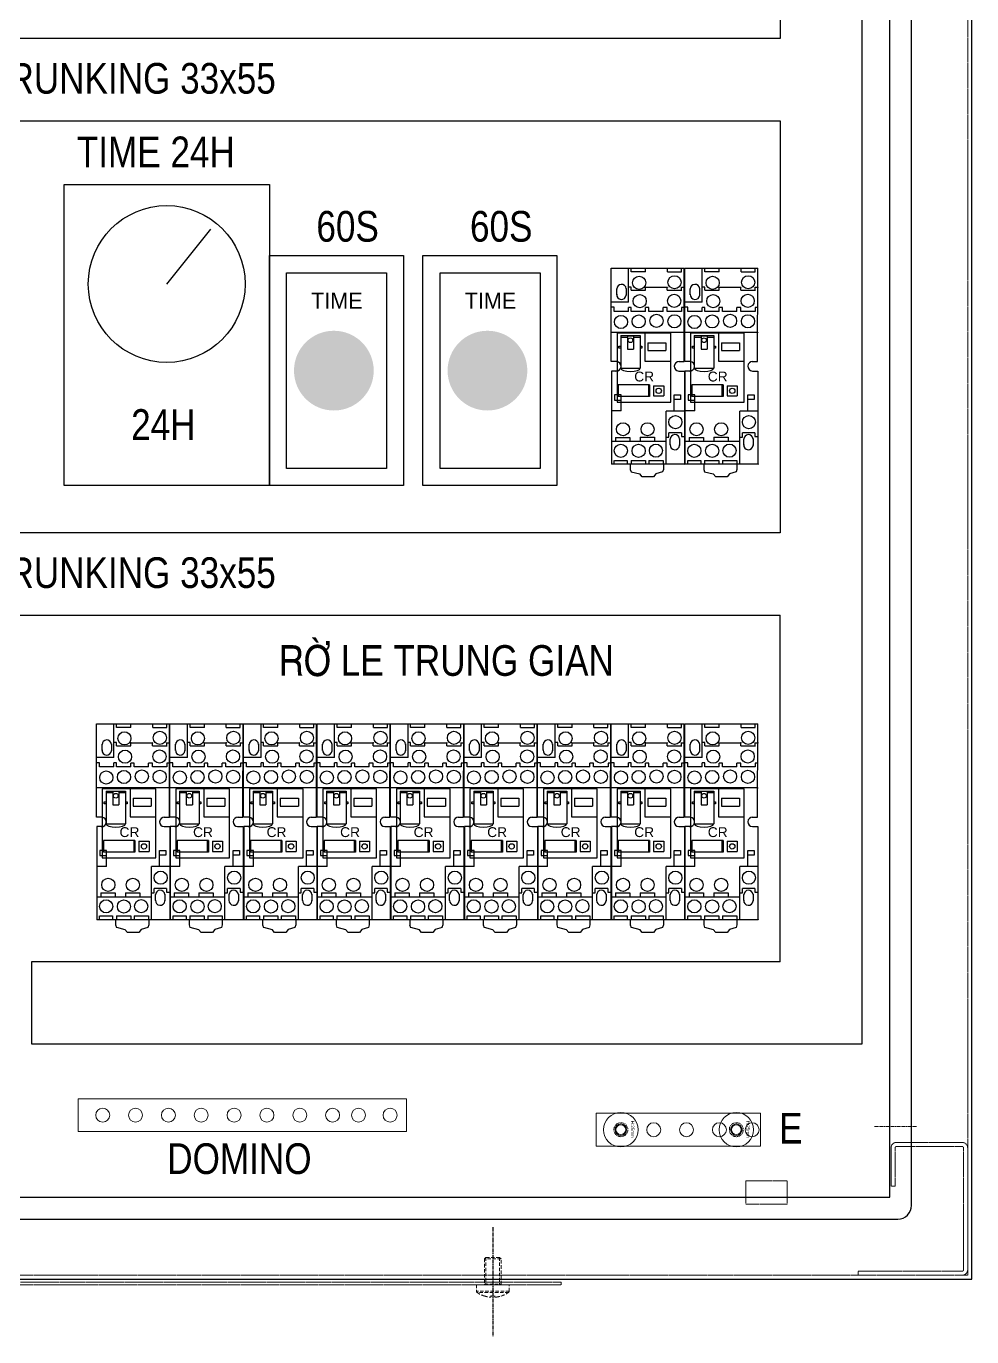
# Model space of a CAD drawing. Header units: millimetres. Extents: x 104 to 100526, y -9639 to 3779.
# Drawn here: x 4799 to 5144.5, y 2627 to 3105.7 of the extents above; entities that cross this region are included whole.
import ezdxf
from ezdxf.enums import TextEntityAlignment as Align

# ---------------------------------------------------------------- set-up
doc = ezdxf.new("R2010")
doc.units = ezdxf.units.MM
doc.linetypes.add('CENTER', pattern=[2, 1.25, -0.25, 0.25, -0.25])
doc.linetypes.add('HIDDEN', pattern=[0.375, 0.25, -0.125])
for name, color, linetype, lineweight in [('BUSBAR', 40, 'Continuous', 20), ('Center', 7, 'CENTER', 9), ('Mounting panel', 2, 'CENTER', 15), ('NK', 2, 'HIDDEN', 9), ('Support', 8, 'Continuous', 9), ('TEXT', 4, 'Continuous', 5), ('TEXT1', 7, 'Continuous', 5), ('THIETBI', 5, 'Continuous', 5)]:
    doc.layers.add(name, color=color, linetype=linetype, lineweight=lineweight)
doc.layers.add('LINE', color=4, linetype='Continuous')
doc.styles.add('ISO Proportional', font='isocp.shx')
doc.styles.add('VN', font='VHELVCN_4.TTF')
doc.styles.add('VNS', font='Vns.shx')

# ---------------------------------------------------------------- blocks, each defined once
blk = doc.blocks.new('24h')
blk.add_line((4614.21, -806.19), (4630.33, -786.22))
blk.add_lwpolyline([(4651.71, -769.83), (4651.71, -879.83), (4576.71, -879.83), (4576.71, -769.83)], close=True)
blk.add_circle((4614.21, -806.19), 28.64)
at = {"layer": 'TEXT1', "style": 'VN'}
blk.add_text('24H', height=11.2, dxfattribs=at).set_placement((4601.21, -863.12))
blk = doc.blocks.new('Time')
at = {"layer": 'LINE', "linetype": 'ByBlock'}
blk.add_hatch(color=256, dxfattribs=at).paths.add_polyline_path([(4622.78, -1236.13, 1), (4651.91, -1236.13, 1)])
at = {"layer": 'LINE', "color": 6}
for points in [[(4613.78, -1194.13), (4662.75, -1194.13), (4662.75, -1278.13), (4613.78, -1278.13)], [(4620.08, -1200.43), (4656.59, -1200.43), (4656.59, -1271.83), (4620.08, -1271.83)]]:
    blk.add_lwpolyline(points, close=True, dxfattribs=at)
at = {"layer": 'TEXT', "style": 'VNS'}
blk.add_text('TIME', height=5.88, dxfattribs=at).set_placement((4638.44, -1210.61), align=Align.MIDDLE_CENTER)
blk = doc.blocks.new('PE')
at = {"layer": 'BUSBAR'}
blk.add_lwpolyline([(3517.9, -1814.51), (3397.9, -1814.51), (3397.9, -1802.51), (3517.9, -1802.51)], close=True, dxfattribs=at)
for centre in [(3406.9, -1808.51), (3418.9, -1808.51), (3430.9, -1808.51), (3442.9, -1808.51), (3454.9, -1808.51), (3466.9, -1808.51), (3478.9, -1808.51), (3490.9, -1808.51), (3500.35, -1808.51), (3511.9, -1808.51)]:
    blk.add_circle(centre, 2.55, dxfattribs=at)
blk = doc.blocks.new('te')
at = {"layer": 'BUSBAR'}
blk.add_lwpolyline([(8464.06, 2696.64), (8404.06, 2696.64), (8404.06, 2708.64), (8464.06, 2708.64)], close=True, dxfattribs=at)
for centre in [(8425.06, 2702.64), (8437.06, 2702.64), (8449.06, 2702.64), (8461.06, 2702.64)]:
    blk.add_circle(centre, 2.55, dxfattribs=at)
at = {"layer": 'Mounting panel'}
for centre in [(8413.06, 2702.64), (8455.25, 2702.64)]:
    blk.add_circle(centre, 2.55, dxfattribs=at)
at = {"layer": 'THIETBI'}
for centre, radius in [((8413.06, 2702.64), 6.3), ((8413.06, 2702.64), 2.1), ((8413.06, 2702.64), 2.1), ((8413.06, 2702.64), 2.1), ((8455.25, 2702.64), 6.3), ((8455.25, 2702.64), 2.1), ((8455.25, 2702.64), 2.1), ((8455.25, 2702.64), 2.1), ((8413.06, 2702.64), 1.8), ((8455.25, 2702.64), 1.8)]:
    blk.add_circle(centre, radius, dxfattribs=at)
at = {"layer": 'THIETBI', "style": 'VN'}
for p in [(8416.76, 2702.8), (8458.95, 2702.8)]:
    blk.add_text('H:25mm', height=1.2, rotation=270, dxfattribs=at).set_placement(p, align=Align.CENTER)
blk = doc.blocks.new('fesf')
at = {"color": 212}
for p, q in [((-0.1, 79.5), (29.57, 79.5)), ((-0.1, 41.61), (-0.1, 79.5)), ((7, 65.77), (7, 79.5)), ((8.03, 78), (8.03, 79.5)), ((13.85, 78), (8.03, 78)), ((13.85, 78), (13.85, 79.5)), ((22.77, 78.04), (22.77, 79.5)), ((22.77, 78.04), (28.44, 78.04)), ((28.44, 78.04), (28.44, 79.5)), ((29.51, 41.61), (29.57, 79.5)), ((2.16, 68.71), (2.16, 71.25)), ((5.97, 71.32), (5.97, 68.58)), ((8.03, 71.86), (7, 71.86)), ((8.03, 70.54), (8.03, 71.86)), ((8.03, 70.54), (13.85, 70.54)), ((13.85, 70.54), (13.85, 71.79)), ((13.85, 71.79), (22.69, 71.79)), ((22.69, 70.54), (22.69, 71.79)), ((22.69, 70.54), (28.59, 70.54)), ((28.51, 70.54), (28.51, 71.86)), ((28.51, 71.79), (29.55, 71.79)), ((7, 65.77), (-0.1, 65.77)), ((1.11, 63.68), (-0.07, 63.68)), ((1.11, 61.98), (1.11, 63.68)), ((7, 61.98), (1.11, 61.98)), ((7, 61.98), (7, 63.61)), ((8.03, 63.61), (7, 63.61)), ((8.03, 61.98), (8.03, 63.61)), ((13.85, 61.98), (8.03, 61.98)), ((13.85, 61.98), (13.85, 63.53)), ((15.25, 63.53), (13.85, 63.53)), ((15.25, 61.98), (15.25, 63.53)), ((21.07, 61.98), (15.25, 61.98)), ((21.07, 61.98), (21.07, 63.53)), ((22.62, 63.53), (21.07, 63.53)), ((22.64, 61.99), (22.64, 63.52)), ((28.51, 61.99), (22.64, 61.99)), ((28.51, 63.52), (28.51, 61.99)), ((29.55, 63.52), (28.51, 63.52)), ((29.51, 53.48), (-0.08, 53.48)), ((1.87, 41.61), (-0.1, 41.61)), ((2.13, 37.78), (0, 37.78)), ((0, 37.78), (0, 0)), ((27.32, 41.61), (29.51, 41.61)), ((27.39, 37.78), (29.64, 37.78)), ((29.64, 37.78), (29.64, 0)), ((1.29, 28.07), (1.29, 26.02)), ((3.95, 28.07), (1.29, 28.07)), ((3.95, 21.58), (3.95, 28.07)), ((25.51, 28.15), (28.11, 28.15)), ((25.51, 21.54), (25.51, 28.15)), ((28.11, 28.15), (28.11, 26.17)), ((3.95, 21.58), (0, 21.58)), ((1.29, 26.02), (3.95, 26.02)), ((29.64, 21.54), (22.23, 21.54)), ((22.23, 0), (22.23, 21.54)), ((28.11, 26.17), (25.51, 26.17)), ((1.65, 10.86), (1.65, 9.17)), ((1.65, 10.86), (7.47, 10.86)), ((7.47, 10.86), (7.47, 9.17)), ((11.67, 10.9), (11.67, 9.17)), ((11.67, 10.9), (17.49, 10.9)), ((17.49, 10.9), (17.49, 9.17)), ((22.23, 10.97), (23.31, 10.97)), ((23.31, 10.97), (23.31, 12.64)), ((28.4, 12.64), (23.31, 12.64)), ((28.4, 12.64), (28.4, 11.19)), ((28.4, 11.19), (29.64, 11.19)), ((22.23, 9.17), (0, 9.17)), ((23.87, 7.74), (23.87, 10.28)), ((27.68, 10.35), (27.68, 7.61)), ((29.64, 0), (0, 0)), ((1.15, -0.01), (1.15, 1.53)), ((1.21, 1.53), (6.44, 1.53)), ((6.44, 1.53), (6.44, -0.01)), ((8, 1.53), (13.82, 1.53)), ((8, 1.53), (8, -0.09)), ((13.82, 1.53), (13.82, 0.06)), ((15.22, 1.53), (21.04, 1.53)), ((15.22, 1.53), (15.22, -0.09)), ((21.04, 1.53), (21.04, 0)), ((7.63, -2.14), (7.99, -3.09)), ((7.66, -0.09), (7.66, -2.21)), ((7.99, -3.07), (11.48, -3.97)), ((12.51, -5.17), (11.48, -3.97)), ((17.12, -5.17), (12.51, -5.17)), ((18.05, -3.91), (17.12, -5.17)), ((20.79, -3.11), (18.05, -3.91)), ((21.12, -2.14), (20.77, -3.11)), ((21.12, -0.08), (21.12, -2.14))]:
    blk.add_line(p, q, dxfattribs=at)
for centre, radius in [((11.25, 73.6), 2.67), ((25.64, 73.81), 2.67), ((13.85, 71.79), 0.0896), ((22.69, 71.79), 0.0896), ((29.55, 71.79), 0.0896), ((11.49, 66.15), 2.67), ((25.48, 66.24), 2.67), ((3.89, 57.69), 2.67), ((11.07, 57.92), 2.67), ((18.32, 58.15), 2.67), ((25.58, 57.97), 2.67), ((29.51, 53.48), 0.0896), ((4.71, 14.15), 2.67), ((14.69, 14.15), 2.67), ((25.97, 17.06), 2.67), ((3.81, 5.43), 2.67), ((11.05, 5.38), 2.67), ((18.07, 5.47), 2.67), ((29.64, 0), 0.0896), ((29.64, 0), 0.0896)]:
    blk.add_circle(centre, radius, dxfattribs=at)
for points in [[(3.95, 72.95), (2.95, 72.88), (2.16, 72.05), (2.16, 71.05)], [(5.99, 71.16), (5.92, 72.22), (5.01, 73.02), (3.95, 72.95)], [(5.98, 68.58), (5.98, 68.63), (5.99, 68.68), (5.99, 68.74)], [(1.83, 37.79), (2.89, 37.7), (3.82, 38.48), (3.9, 39.54)], [(2.15, 41.62), (2.07, 41.62), (1.99, 41.63), (1.91, 41.62)], [(3.9, 39.54), (3.99, 40.6), (3.21, 41.53), (2.15, 41.62)], [(25.53, 39.78), (25.48, 38.73), (26.3, 37.82), (27.36, 37.77)], [(27.55, 41.61), (26.49, 41.66), (25.59, 40.84), (25.53, 39.78)], [(27.36, 37.77), (27.44, 37.77), (27.53, 37.77), (27.61, 37.78)], [(25.65, 11.98), (24.65, 11.91), (23.87, 11.08), (23.86, 10.08)], [(27.69, 10.19), (27.62, 11.25), (26.71, 12.05), (25.65, 11.98)], [(23.86, 7.95), (23.77, 6.89), (24.55, 5.96), (25.6, 5.87)], [(25.6, 5.87), (26.66, 5.78), (27.59, 6.55), (27.68, 7.61)], [(27.68, 7.61), (27.69, 7.66), (27.69, 7.71), (27.69, 7.77)]]:
    blk.add_open_spline(points, degree=3, dxfattribs=at)
blk.add_open_spline([(2.16, 68.92), (2.06, 67.86), (2.84, 66.93), (3.9, 66.84), (4.95, 66.75), (5.89, 67.52), (5.98, 68.58)], degree=3, knots=[0, 0, 0, 0, 1, 1, 1, 2, 2, 2, 2], dxfattribs=at)
blk = doc.blocks.new('fewrew')
at = {"color": 3}
for p, q in [((1.52, 27.01), (9.41, 27.01)), ((1.52, 27.01), (1.52, 13.8)), ((4.24, 26.95), (6.7, 26.95)), ((4.24, 26.95), (4.24, 21.48)), ((6.7, 26.95), (6.7, 21.48)), ((9.41, 27.01), (9.41, 13.8)), ((11.32, 27.94), (11.32, 16.56)), ((0.74, 21.87), (0.74, 22.73)), ((0.74, 22.73), (1.52, 22.73)), ((1.52, 21.87), (0.74, 21.87)), ((1.52, 26.4), (4.24, 26.4)), ((4.24, 21.48), (6.7, 21.48)), ((6.7, 26.4), (9.41, 26.4)), ((9.41, 22.73), (10.14, 22.73)), ((10.14, 21.87), (9.41, 21.87)), ((10.14, 22.73), (10.14, 21.87)), ((12.53, 24.1), (19.88, 24.1)), ((12.53, 24.1), (12.53, 20.93)), ((19.88, 24.1), (19.88, 20.93)), ((11.32, 16.56), (21.79, 16.56)), ((12.53, 20.93), (19.88, 20.93)), ((1.52, 13.8), (9.41, 13.8)), ((13.23, 6.96), (0.51, 6.96)), ((0.51, 6.96), (0.51, 2.29)), ((12.73, 6.96), (12.73, 2.29)), ((13.23, 6.96), (13.23, 2.29)), ((14.86, 6.65), (18.97, 6.65)), ((14.86, 6.65), (14.86, 2.54)), ((18.97, 6.65), (18.97, 2.54)), ((13.23, 2.29), (0.51, 2.29)), ((14.86, 2.54), (18.97, 2.54))]:
    blk.add_line(p, q, dxfattribs=at)
blk.add_lwpolyline([(0, 0), (21.79, 0), (21.79, 27.94), (0, 27.94)], close=True, dxfattribs=at)
for centre, radius in [((5.47, 25.13), 0.952), ((16.92, 4.6), 1.08)]:
    blk.add_circle(centre, radius, dxfattribs=at)
blk.add_open_spline([(1.52, 13.8), (1.52, 13.02), (3.29, 12.39), (5.47, 12.39), (7.65, 12.39), (9.41, 13.02), (9.41, 13.8)], degree=3, knots=[0, 0, 0, 0, 1, 1, 1, 2, 2, 2, 2], dxfattribs=at)
blk = doc.blocks.new('Role Trung gian')
at = {"xscale": 0.9000000000232831, "yscale": 0.8999999999941792, "zscale": 0.9000000000087311}
for name, p in [('fesf', (5163.5, -1270.81)), ('fewrew', (5165.55, -1248.16))]:
    blk.add_blockref(name, p, dxfattribs=at)
at = {"layer": 'TEXT', "insert": (5175.47, -1237.02), "char_height": 3.6, "width": 14.4632, "attachment_point": 2, "style": 'ISO Proportional'}
blk.add_mtext('{\\fArial|b0|i0|c0|p34;\\C2;CR}', dxfattribs=at)

msp = doc.modelspace()

# ---------------------------------------------------------------- linework, layer by layer
for points in [[(4544.46, 2648), (5144.46, 2648), (5144.46, 3448), (4544.46, 3448)], [(4574.46, 2678), (5114.46, 2678), (5114.46, 3418), (4574.46, 3418)]]:
    msp.add_lwpolyline(points, close=True)
msp.add_lwpolyline([(4571.46, 2670), (5117.46, 2670, 0.414214), (5122.46, 2675), (5122.46, 3421, 0.414214), (5117.46, 3426), (4571.46, 3426, 0.414214), (4566.46, 3421), (4566.46, 2675, 0.414214)], format="xyb", close=True)
at = {"layer": 'Center'}
msp.add_line((5124.21, 2703.87), (5108.71, 2703.87), dxfattribs=at)
at = {"layer": 'Center', "lineweight": 25}
msp.add_line((4969.46, 2667), (4969.46, 2627.01), dxfattribs=at)
at = {"layer": 'NK', "ltscale": 5}
for p, q in [((4972.46, 2655.5), (4966.46, 2655.5)), ((4966.96, 2656), (4966.96, 2646.25)), ((4971.96, 2656), (4971.96, 2646.25)), ((4975.46, 2646), (4963.46, 2646)), ((4975.46, 2643.68), (4963.46, 2643.68)), ((4975.23, 2643.24), (4963.69, 2643.24)), ((4966.46, 2646.25), (4972.46, 2646.25)), ((4968.75, 2641.52), (4968.13, 2641.52)), ((4968.75, 2641.92), (4968.75, 2641.52)), ((4970.17, 2641.52), (4970.17, 2641.92)), ((4970.8, 2641.52), (4970.17, 2641.52))]:
    msp.add_line(p, q, dxfattribs=at)
at = {"layer": 'NK'}
for points in [[(4545.96, 2649.5), (5142.96, 2649.5), (5142.96, 3446.5), (4545.96, 3446.5)], [(5076.96, 2675.5), (5061.96, 2675.5), (5061.96, 2684), (5076.96, 2684)], [(4694.46, 2646), (4994.46, 2646), (4994.46, 2647), (4694.46, 2647)]]:
    msp.add_lwpolyline(points, close=True, dxfattribs=at)
msp.add_lwpolyline([(5114.96, 2682), (5114.96, 2696, -0.414214), (5116.96, 2698), (5140.96, 2698, -0.414214), (5142.96, 2696), (5142.96, 2651.5, -0.414214), (5140.96, 2649.5), (5102.96, 2649.5), (5102.96, 2651), (5140.96, 2651, 0.414214), (5141.46, 2651.5), (5141.46, 2696, 0.414214), (5140.96, 2696.5), (5116.96, 2696.5, 0.414214), (5116.46, 2696), (5116.46, 2682)], format="xyb", close=True, dxfattribs=at)
at = {"layer": 'NK', "ltscale": 5}
msp.add_lwpolyline([(4972.46, 2646.25), (4972.46, 2655.5), (4971.96, 2656), (4966.96, 2656), (4966.46, 2655.5), (4966.46, 2646.25)], dxfattribs=at)
for centre, radius, start, end in [((4964, 2643.68), 0.54, 180, 234.7485), ((4969.46, 2651.4), 10, 234.7485, 251.9181), ((4966.21, 2646.25), 0.25, 270, 0), ((4972.71, 2646.25), 0.25, 180, 270), ((4969.46, 2651.4), 10, 288.0819, 305.2515), ((4974.92, 2643.68), 0.54, 305.2515, 0), ((4963.99, 2643.09), 2.65, 333.3397, 333.8898), ((4969.46, 2651.4), 9.97, 251.9395, 262.2933), ((4969.46, 2652.95), 11.06, 266.3185, 273.6815), ((4969.46, 2651.4), 9.97, 277.7067, 288.0605), ((4968.46, 2639.85), 4.59, 26.4654, 26.7843)]:
    msp.add_arc(centre, radius, start, end, dxfattribs=at)
for points in [[(4963.46, 2646), (4963.46, 2643.68)], [(4975.46, 2643.68), (4975.46, 2646)]]:
    msp.add_open_spline(points, degree=1, dxfattribs=at)
at = {"layer": 'Support', "color": 2, "linetype": 'ByBlock', "lineweight": -3, "ltscale": 0.013}
for p, q in [((5074.46, 2764.02), (5074.46, 2890.6)), ((4800.91, 2764.02), (4800.91, 2734.02))]:
    msp.add_line(p, q, dxfattribs=at)
for points in [[(5074.46, 2734.02), (5074.46, 2734.02), (5104.46, 2734.02), (5104.46, 3398.59), (5074.46, 3398.59), (5074.46, 3101.16)], [(5074.46, 3101.16), (4614.46, 3101.16)], [(4614.46, 3071.16), (5074.46, 3071.16)], [(5074.46, 3071.16), (5074.46, 2920.6)], [(5074.46, 2920.6), (4614.46, 2920.6)], [(4614.46, 2890.6), (5074.46, 2890.6)], [(5074.46, 2764.02), (4800.91, 2764.02)], [(4800.91, 2734.02), (5074.46, 2734.02)]]:
    msp.add_lwpolyline(points, dxfattribs=at)

# ---------------------------------------------------------------- block references
for name, p in [('24h', (236.11, 3817.72)), ('Time', (274.04, 4216.02)), ('Time', (330.16, 4216.02)), ('Role Trung gian', (-150.71, 4216.55)), ('Role Trung gian', (-123.84, 4216.55)), ('Role Trung gian', (-338.76, 4050.15)), ('Role Trung gian', (-311.9, 4050.15)), ('Role Trung gian', (-285.03, 4050.15)), ('Role Trung gian', (-258.17, 4050.15)), ('Role Trung gian', (-231.3, 4050.15)), ('Role Trung gian', (-204.44, 4050.15)), ('Role Trung gian', (-177.57, 4050.15)), ('Role Trung gian', (-150.71, 4050.15)), ('Role Trung gian', (-123.84, 4050.15)), ('PE', (1420.03, 4516.48)), ('te', (-3396.82, 0))]:
    msp.add_blockref(name, p)

# ---------------------------------------------------------------- texts
at = {"layer": 'TEXT1', "style": 'VN'}
for s, p in [('TRUNKING 33x55', (4784.68, 3081.06)), ('TIME 24H', (4817.47, 3054.18)), ('60S', (4905, 3027)), ('60S', (4961.12, 3027)), ('TRUNKING 33x55', (4784.68, 2900.51)), ('RÔØ LE TRUNG GIAN', (4891.16, 2868.42)), ('E', (5074.1, 2697.6)), ('DOMINO', (4850.51, 2686.48))]:
    msp.add_text(s, height=11.2, dxfattribs=at).set_placement(p)

doc.saveas('drawing.dxf')
